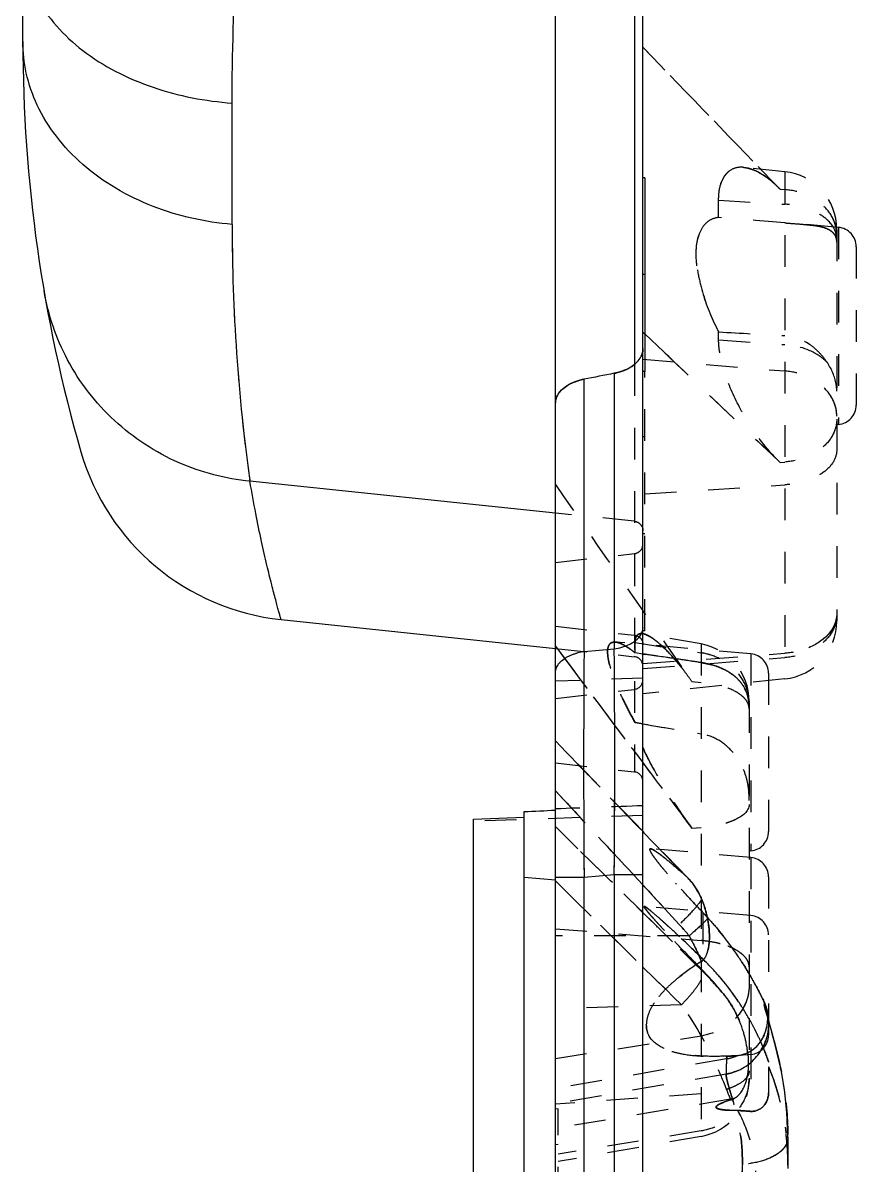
# Model space of a CAD drawing. Header units: millimetres. Extents: x -569 to 1807, y -7664 to 1724.
# Drawn here: x 596.1 to 639.1, y -2526.2 to -2467.3 of the extents above; entities that cross this region are included whole.
import ezdxf

# ---------------------------------------------------------------- set-up
doc = ezdxf.new("R2010")
doc.units = ezdxf.units.MM
doc.header["$LTSCALE"] = 16.335
doc.linetypes.add('HIDDEN', pattern=[0.2, 0.1, -0.1])
doc.layers.get('0').update_dxf_attribs({"linetype": 'CONTINUOUS'})
doc.layers.add('DEFAULT_2', color=8, linetype='HIDDEN')

msp = doc.modelspace()

# ---------------------------------------------------------------- linework, layer by layer
at = {"color": 7, "linetype": 'Continuous'}
for p, q in [((628.109, -2550.072), (628.109, -2239.753)), ((627.666, -2253.926), (627.666, -2484.895)), ((623.587, -2554.056), (623.587, -2254.395)), ((596.107, -2468.242), (596.107, -2291.584)), ((606.906, -2477.676), (606.906, -2471.42)), ((628.209, -2475.268), (628.109, -2475.268)), ((628.209, -2475.268), (628.209, -2485.268)), ((628.209, -2485.268), (628.109, -2485.268)), ((625.069, -2499.706), (625.069, -2485.664)), ((626.627, -2485.359), (626.627, -2499.574)), ((623.587, -2492.566), (607.828, -2490.929)), ((609.432, -2498.058), (623.587, -2499.546)), ((625.069, -2499.706), (626.627, -2499.574)), ((619.366, -2508.348), (621.979, -2508.251)), ((621.979, -2539.676), (621.979, -2507.968)), ((619.366, -2546.745), (619.366, -2508.348)), ((625.069, -2511.34), (626.627, -2511.209)), ((626.627, -2511.209), (626.627, -2553.548)), ((626.627, -2511.209), (628.109, -2511.209)), ((621.979, -2511.342), (623.586, -2511.484)), ((623.587, -2511.34), (625.069, -2511.34)), ((625.069, -2554.056), (625.069, -2511.34))]:
    msp.add_line(p, q, dxfattribs=at)
for centre, radius, start, end in [((672.307, -2468.242), 76.201, 180, 196.13279), ((701.928, -2477.728), 95.022, 179.96887, 187.98567), ((610.693, -2486.064), 12.06, 196.13338, 264), ((1380.721, -2505.523), 755.675, 179.558921, 180.44108), ((-57.615, -2505.391), 684.267, 359.51289, 0.48711)]:
    msp.add_arc(centre, radius, start, end, dxfattribs=at)
for points, knots in [([(606.906, -2471.42), (606.906, -2468.875), (607.093, -2463.502), (607.604, -2455.094), (608.158, -2446.027), (608.434, -2439.777), (608.532, -2436.574)], [0, 0, 0, 0, 0.218864, 0.462082, 0.724421, 1, 1, 1, 1]), ([(596.107, -2463.136), (596.107, -2463.616), (596.236, -2464.621), (596.82, -2466.1), (597.824, -2467.511), (599.203, -2468.787), (600.905, -2469.844), (603.447, -2470.922), (605.524, -2471.32), (606.906, -2471.42)], [0, 0, 0, 0, 0.09702, 0.202195, 0.317791, 0.443893, 0.579188, 0.720115, 1, 1, 1, 1]), ([(606.906, -2477.676), (605.517, -2477.562), (603.421, -2477.099), (600.888, -2475.872), (599.184, -2474.661), (597.808, -2473.204), (596.81, -2471.597), (596.234, -2469.921), (596.107, -2468.788), (596.107, -2468.242)], [0, 0, 0, 0, 0.266565, 0.403047, 0.536496, 0.663921, 0.783834, 0.895546, 1, 1, 1, 1]), ([(607.828, -2490.929), (606.572, -2490.804), (604.02, -2490.139), (600.688, -2487.962), (598.26, -2484.823), (597.412, -2482.343), (597.201, -2481.112)], [0, 0, 0, 0, 0.244598, 0.501726, 0.757842, 1, 1, 1, 1]), ([(627.699, -2484.874), (627.731, -2484.847), (627.849, -2484.737), (627.949, -2484.606), (628.003, -2484.501)], [0, 0, 0, 0, 0.264275, 1, 1, 1, 1]), ([(626.627, -2485.359), (626.731, -2485.338), (627.113, -2485.242), (627.481, -2485.063), (627.699, -2484.874)], [0, 0, 0, 0, 0.269187, 1, 1, 1, 1]), ([(623.587, -2486.889), (623.587, -2486.754), (623.675, -2486.459), (624.006, -2486.099), (624.486, -2485.818), (624.866, -2485.704), (625.069, -2485.664)], [0, 0, 0, 0, 0.197552, 0.427691, 0.697988, 1, 1, 1, 1]), ([(609.432, -2498.058), (609.43, -2498.058), (609.431, -2498.043), (609.421, -2498.027), (609.413, -2497.989), (609.398, -2497.941), (609.381, -2497.878), (609.349, -2497.766), (609.301, -2497.59), (609.232, -2497.338), (609.149, -2497.03), (609.053, -2496.666), (608.9, -2496.07), (608.683, -2495.188), (608.403, -2493.963), (608.107, -2492.521), (607.921, -2491.483), (607.828, -2490.929)], [0, 0, 0, 0, 0.001001, 0.004001, 0.008996, 0.015985, 0.024965, 0.035934, 0.063819, 0.09961, 0.143272, 0.194763, 0.254036, 0.395694, 0.567666, 0.769279, 1, 1, 1, 1]), ([(627.922, -2498.951), (627.945, -2498.922), (628.025, -2498.812), (628.08, -2498.682), (628.098, -2498.584)], [0, 0, 0, 0, 0.26615, 1, 1, 1, 1]), ([(626.627, -2499.574), (626.891, -2499.533), (627.365, -2499.403), (627.784, -2499.121), (627.922, -2498.951)], [0, 0, 0, 0, 0.549136, 1, 1, 1, 1]), ([(623.587, -2500.814), (623.587, -2500.686), (623.676, -2500.406), (624.01, -2500.076), (624.491, -2499.831), (624.867, -2499.737), (625.069, -2499.706)], [0, 0, 0, 0, 0.192965, 0.419728, 0.691693, 1, 1, 1, 1])]:
    msp.add_open_spline(points, degree=3, knots=knots, dxfattribs=at)
for points in [[(626.627, -2485.359), (626.108, -2485.461), (625.588, -2485.563), (625.069, -2485.664)], [(621.979, -2507.968), (622.515, -2507.941), (623.051, -2507.915), (623.587, -2507.889)]]:
    msp.add_open_spline(points, degree=3, dxfattribs=at)
at = {"layer": 'DEFAULT_2', "color": 8, "linetype": 'HIDDEN'}
for p, q in [((635.423, -2474.959), (633.317, -2474.738)), ((635.423, -2474.959), (635.423, -2501.121)), ((635.182, -2475.863), (635.423, -2475.883)), ((632.012, -2477.319), (632.012, -2476.42)), ((632.012, -2476.42), (635.423, -2476.636)), ((638.196, -2477.833), (636.444, -2477.679)), ((638.109, -2477.944), (638.109, -2498.129)), ((638.196, -2477.833), (638.196, -2487.992)), ((639.109, -2478.83), (639.109, -2486.995)), ((628.209, -2480.268), (628.109, -2480.268)), ((628.109, -2483.235), (628.209, -2483.33)), ((628.209, -2483.33), (628.533, -2483.638)), ((632.012, -2483.631), (632.012, -2483.223)), ((628.533, -2483.638), (629.177, -2484.25)), ((632.012, -2483.631), (635.423, -2483.879)), ((628.109, -2484.636), (635.423, -2485.237)), ((627.666, -2484.895), (627.666, -2505.919)), ((628.209, -2498.638), (628.209, -2485.268)), ((638.196, -2487.992), (638.109, -2488)), ((628.209, -2488.638), (628.109, -2488.638)), ((635.182, -2489.952), (635.423, -2489.933)), ((628.209, -2491.572), (635.423, -2491.112)), ((627.661, -2492.989), (623.587, -2492.566)), ((628.209, -2493.638), (628.109, -2493.638)), ((623.587, -2495.116), (627.666, -2494.656)), ((623.587, -2498.406), (627.666, -2498.865)), ((631.108, -2499.319), (628.106, -2498.79)), ((628.209, -2498.638), (628.109, -2498.638)), ((623.587, -2499.43), (624.25, -2500.317)), ((633.674, -2499.833), (626.686, -2499.221)), ((627.697, -2499.779), (627.697, -2499.249)), ((627.697, -2499.249), (631.108, -2499.776)), ((631.108, -2499.319), (631.108, -2524.717)), ((623.587, -2499.546), (627.661, -2499.974)), ((628.109, -2499.838), (627.697, -2499.779)), ((628.109, -2500.33), (635.423, -2499.801)), ((628.109, -2499.838), (628.216, -2499.854)), ((628.199, -2499.851), (628.109, -2499.838)), ((628.109, -2500.591), (635.423, -2500.022)), ((629.394, -2500.025), (628.828, -2499.942)), ((629.712, -2500.072), (629.394, -2500.025)), ((633.674, -2499.833), (633.674, -2509.992)), ((630.967, -2500.259), (631.108, -2500.28)), ((628.109, -2501.083), (623.587, -2501.239)), ((635.423, -2501.121), (628.109, -2501.89)), ((634.587, -2500.83), (634.587, -2508.995)), ((623.587, -2502.125), (627.666, -2501.66)), ((630.636, -2501.262), (631.108, -2501.3)), ((633.587, -2502.277), (633.587, -2521.763)), ((628.109, -2503.441), (627.697, -2503.37)), ((630.438, -2511.402), (623.587, -2504.309)), ((623.587, -2504.322), (624.152, -2504.908)), ((623.587, -2505.454), (627.666, -2505.919)), ((624.053, -2507.39), (623.587, -2506.888)), ((624.508, -2507.879), (624.053, -2507.39)), ((628.109, -2508.162), (619.366, -2508.468)), ((623.587, -2508.736), (624.889, -2510.016)), ((630.636, -2508.823), (631.108, -2508.79)), ((628.109, -2509.005), (629.21, -2510.145)), ((624.889, -2510.016), (627.124, -2512.212)), ((633.674, -2510.333), (628.496, -2509.88)), ((633.674, -2509.992), (633.587, -2510)), ((629.21, -2510.145), (630.266, -2511.238)), ((633.674, -2510.333), (633.674, -2523.428)), ((627.836, -2511.46), (627.354, -2510.939)), ((628.111, -2511.757), (627.836, -2511.46)), ((628.689, -2512.383), (628.111, -2511.757)), ((629.836, -2511.701), (629.791, -2511.65)), ((630.437, -2511.403), (630.266, -2511.238)), ((634.587, -2511.33), (634.587, -2522.47)), ((627.124, -2512.212), (627.982, -2513.055)), ((628.844, -2512.551), (628.689, -2512.383)), ((633.674, -2513.333), (628.179, -2512.852)), ((629.984, -2513.788), (628.844, -2512.551)), ((627.982, -2513.055), (628.109, -2513.18)), ((628.109, -2513.18), (628.473, -2513.538)), ((628.473, -2513.538), (630.872, -2515.893)), ((631.193, -2513.165), (631.193, -2515.566)), ((623.587, -2514.007), (631.108, -2514.618)), ((630.492, -2514.373), (623.587, -2514.373)), ((630.872, -2515.893), (631.193, -2516.209)), ((628.109, -2515.982), (630.094, -2517.931)), ((631.193, -2516.165), (631.193, -2516.209)), ((630.094, -2517.931), (623.587, -2518.131)), ((634.348, -2517.755), (634.365, -2517.912)), ((634.365, -2517.912), (634.601, -2518.771)), ((634.566, -2518.678), (634.539, -2518.41)), ((634.561, -2518.614), (634.552, -2518.576)), ((634.554, -2518.584), (634.566, -2518.676)), ((634.58, -2518.691), (634.555, -2518.59)), ((634.563, -2518.649), (634.566, -2518.679)), ((634.644, -2518.93), (634.572, -2518.659)), ((623.587, -2520.698), (631.108, -2519.534)), ((633.674, -2520.492), (632.894, -2520.561)), ((632.994, -2520.549), (632.895, -2520.561)), ((632.426, -2520.716), (623.587, -2522.251)), ((632.402, -2521.504), (623.587, -2523.035)), ((631.108, -2522.523), (623.587, -2523.057)), ((632.624, -2522.799), (623.587, -2524.306)), ((623.737, -2523.289), (623.587, -2523.319)), ((623.737, -2554.056), (623.737, -2523.289)), ((635.587, -2524.788), (635.532, -2523.43)), ((631.108, -2524.437), (623.737, -2525.638)), ((631.108, -2524.717), (623.737, -2526.017)), ((635.587, -2524.742), (635.587, -2549.109)), ((623.737, -2525.13), (623.587, -2525.162))]:
    msp.add_line(p, q, dxfattribs=at)
for points in [[(635.532, -2523.43), (635.404, -2522.292), (635.231, -2521.284), (635.041, -2520.419), (634.859, -2519.706), (634.601, -2518.771)], [(635.538, -2523.506), (635.425, -2522.436), (635.269, -2521.478), (635.093, -2520.64), (634.918, -2519.931), (634.764, -2519.359)]]:
    msp.add_lwpolyline(points, dxfattribs=at)
for centre, radius, start, end in [((632.744, -2477.471), 2.814, 61.48874, 65.73714), ((631.933, -2478.77), 4.348, 52.03638, 54.71273), ((635.109, -2477.943), 3, 0, 84), ((631.506, -2479.313), 5.038, 48.1892, 52.00769), ((524.966, -3798.796), 1325.806, 85.220969, 85.368862), ((701.957, -2477.726), 95.051, 179.97009, 187.98446), ((637.455, -2478.57), 0.652, 30.37614, 37.99525), ((638.109, -2478.829), 1, 0, 85), ((645.162, -2476.64), 14.706, 205.24757, 206.59422), ((712.322, -1072.674), 1412.834, 266.741367, 266.879898), ((626.308, -2483.138), 2.23, 294.126, 299.58006), ((625.408, -2487.96), 2.308, 113.80622, 118.49001), ((624.577, -2486.983), 1.008, 148.3005, 151.34684), ((636.019, -2487.658), 2.107, 26.1574, 32.21679), ((638.109, -2486.996), 1, 275, 0), ((5209.785, 681.336), 5576.517, 214.67295, 214.800057), ((5209.758, 681.317), 5576.484, 214.672947, 214.800054), ((635.109, -2498.138), 3, 276, 0), ((627.453, -2498.465), 0.657, 349.597, 359.93106), ((627.993, -2499.43), 0.65, 76.55921, 79.96993), ((4327.167, 272.591), 4626.079, 216.813778, 216.959232), ((626.409, -2500.596), 1.411, 65.86748, 68.97437), ((624.827, -2504.026), 6.277, 45.76651, 48.06915), ((630.587, -2502.274), 3, 0, 80), ((1309.857, -2505.523), 684.813, 179.513279, 180.486722), ((624.907, -2503.09), 4.328, 53.2522, 54.2408), ((624.368, -2503.803), 5.223, 50.39501, 53.19546), ((624.314, -2503.871), 5.309, 50.41311, 52.80749), ((627.609, -2500.471), 0.5, 0, 84), ((570.301, -2902.47), 406.761, 81.60136, 81.81443), ((622.406, -2506.406), 9.673, 41.61029, 43.16221), ((621.681, -2507.054), 10.645, 41.02438, 41.62605), ((630.598, -2503.073), 3.337, 78.58257, 81.21996), ((633.587, -2500.829), 1, 0, 85), ((620.79, -2507.824), 11.823, 39.12009, 41.00277), ((569.279, -2909.405), 413.77, 81.40621, 81.60154), ((569.32, -2909.124), 413.486, 81.42575, 81.60159), ((619.681, -2508.731), 13.256, 38.09361, 39.13739), ((618.725, -2509.478), 14.469, 36.64941, 38.09922), ((630.383, -2505.085), 4.859, 78.20033, 81.41922), ((630.807, -2503.694), 3.402, 64.56999, 69.15311), ((627.609, -2501.164), 0.5, 276.5, 0), ((617.569, -2510.337), 15.909, 34.78202, 36.64692), ((631.348, -2502.768), 2.326, 47.51991, 51.59813), ((631.418, -2502.691), 2.222, 44.74262, 47.50658), ((631.636, -2502.514), 1.941, 23.24289, 28.52043), ((631.327, -2502.588), 2.26, 359.96688, 8.04934), ((631.319, -2502.363), 2.268, 0.00194, 2.18532), ((716.248, -1994.582), 516.436, 260.12704, 260.51085), ((715.661, -1998.044), 512.924, 260.17193, 260.51169), ((627.609, -2506.416), 0.5, 0, 83.5), ((-597.86, -3647.773), 1671.389, 42.857193, 43.000435), ((633.587, -2508.996), 1, 275, 0), ((627.843, -2511.362), 1.632, 58.5301, 60.21138), ((633.587, -2511.329), 1, 0, 85), ((623.92, -2518.651), 7.215, 50.49668, 50.90906), ((604.516, -2540.912), 36.748, 47.82043, 48.16637), ((618.543, -2525.222), 17.475, 34.1754, 43.62314), ((633.587, -2514.329), 1, 0, 85), ((620.58, -2522.472), 12.8, 39.25233, 42.7197), ((620.642, -2522.418), 12.718, 39.24118, 42.73086), ((543.709, -2606.124), 125.913, 45.989, 46.68523), ((617.589, -2521.388), 14.687, 26.56841, 28.53165), ((630.614, -2520.701), 6.104, 83.03401, 85.3604), ((616.954, -2521.705), 15.396, 24.74995, 26.56864), ((616.535, -2521.901), 15.859, 24.34248, 24.7568), ((765.778, -2384.666), 188.162, 224.20343, 224.33565), ((616.196, -2522.053), 16.23, 23.07143, 24.3394), ((621.704, -2525.388), 13.657, 34.16006, 45.98571), ((621.726, -2525.366), 13.626, 39.91175, 45.98771), ((618.991, -2524.909), 16.929, 30.39773, 34.15036), ((619.546, -2527.545), 16.284, 41.46569, 44.3363), ((619.574, -2527.518), 16.245, 38.65566, 44.33774), ((620.23, -2527.348), 15.629, 39.67035, 45.45581), ((620.282, -2527.298), 15.557, 42.40662, 45.46252), ((619.389, -2524.673), 16.467, 29.82888, 30.39172), ((615.152, -2527.103), 21.351, 28.86967, 29.83012), ((619.635, -2527.467), 16.166, 38.64679, 41.46505), ((620.211, -2527.364), 15.654, 39.67046, 42.4098), ((621.653, -2525.425), 13.72, 37.31779, 39.90866), ((621.593, -2525.472), 13.797, 34.19262, 37.32116), ((615.105, -2527.123), 21.401, 27.15564, 28.85628), ((627.687, -2521.023), 5.853, 27.07288, 38.61294), ((609.923, -2529.758), 27.215, 26.17076, 27.11119), ((621.405, -2525.598), 14.022, 29.63475, 34.18339), ((631.023, -2516.836), 2.588, 322.47618, 330.41477), ((631.131, -2516.898), 2.462, 330.42714, 337.46495), ((631.996, -2518.944), 2.584, 5.96006, 23.46028), ((630.939, -2516.772), 2.693, 316.2683, 322.48557), ((627.556, -2521.084), 5.997, 17.08728, 27.0215), ((621.465, -2525.565), 13.954, 28.96281, 29.64142), ((622.467, -2525.009), 12.808, 26.83463, 28.95746), ((632.353, -2518.6), 2.194, 350.80708, 1.67553), ((632.589, -2518.59), 1.959, 1.61397, 5.32781), ((702.514, -2498.853), 70.788, 196.22405, 196.33907), ((632.019, -2518.942), 2.56, 2.6768, 5.88399), ((627.702, -2521.046), 5.846, 8.38423, 17.15088), ((622.279, -2525.106), 13.019, 25.3507, 27.02336), ((622.25, -2525.12), 13.052, 23.91833, 26.8374), ((632.419, -2518.652), 2.117, 336.76004, 339.59835), ((632.232, -2518.577), 2.318, 339.61399, 350.73387), ((601.31, -2528.892), 34.779, 15.17519, 16.00674), ((633.587, -2519.496), 1, 275, 0), ((632.665, -2518.794), 1.831, 319.90131, 324.36532), ((622.314, -2525.092), 12.982, 23.50304, 24.03589), ((622.675, -2524.937), 12.589, 21.57459, 23.9377), ((622.498, -2525.012), 12.781, 22.19589, 23.50399), ((631.993, -2518.936), 2.588, 333.84205, 341.71449), ((631.998, -2518.211), 2.542, 279.69098, 293.06023), ((632.733, -2518.716), 1.852, 278.10412, 297.378), ((631.97, -2518.924), 2.613, 296.89676, 333.841), ((628.061, -2520.991), 5.483, 6.16742, 8.35591), ((632.747, -2518.735), 1.829, 297.38092, 300.44976), ((623.88, -2524.461), 11.293, 20.56874, 21.57795), ((630.587, -2521.763), 3, 280, 0), ((631.942, -2518.867), 2.677, 279.89699, 296.87376), ((632.163, -2520.748), 2.103, 282.66229, 289.74293), ((628.396, -2525.82), 5.196, 35.07594, 35.53603), ((621.757, -2526.197), 13.829, 359.97662, 6.88771)]:
    msp.add_arc(centre, radius, start, end, dxfattribs=at)
for points in [[(635.182, -2475.863), (632.822, -2473.424), (630.465, -2470.984), (628.109, -2468.542)], [(628.109, -2468.542), (630.465, -2470.984), (632.822, -2473.424), (635.182, -2475.863)], [(637.966, -2478.165), (637.922, -2478.109), (637.869, -2478.06), (637.811, -2478.019)], [(635.182, -2489.952), (632.822, -2487.715), (630.465, -2485.476), (628.109, -2483.235)], [(629.177, -2484.25), (631.177, -2486.152), (633.179, -2488.053), (635.182, -2489.952)], [(628.151, -2498.799), (628.195, -2498.81), (628.238, -2498.825), (628.28, -2498.843)], [(628.051, -2499.126), (628.089, -2499.196), (628.109, -2499.277), (628.109, -2499.356)], [(628.828, -2499.942), (628.618, -2499.912), (628.408, -2499.881), (628.199, -2499.851)], [(632.087, -2500.088), (631.826, -2499.956), (631.545, -2499.86), (631.259, -2499.802)], [(624.25, -2500.317), (625.535, -2502.033), (626.822, -2503.748), (628.109, -2505.462)], [(633.341, -2501.587), (633.249, -2501.419), (633.131, -2501.263), (632.996, -2501.127)], [(630.266, -2511.238), (628.039, -2508.933), (625.812, -2506.628), (623.587, -2504.322)], [(624.152, -2504.908), (625.471, -2506.274), (626.79, -2507.639), (628.109, -2509.005)], [(628.109, -2505.462), (628.951, -2506.583), (629.793, -2507.703), (630.636, -2508.823)], [(628.109, -2507.666), (626.602, -2507.719), (625.094, -2507.772), (623.587, -2507.824)], [(628.109, -2507.666), (626.602, -2507.719), (625.094, -2507.772), (623.587, -2507.824)], [(631.193, -2516.209), (628.657, -2513.719), (626.121, -2511.228), (623.587, -2508.736)], [(628.463, -2509.886), (628.472, -2509.88), (628.485, -2509.879), (628.496, -2509.88)], [(630.094, -2517.931), (627.924, -2515.801), (625.755, -2513.67), (623.587, -2511.539)], [(623.587, -2511.539), (625.094, -2513.02), (626.601, -2514.501), (628.109, -2515.982)], [(631.451, -2515.159), (631.516, -2514.911), (631.537, -2514.65), (631.536, -2514.393)], [(631.128, -2515.693), (631.167, -2515.669), (631.201, -2515.639), (631.232, -2515.606)], [(634.541, -2518.407), (634.533, -2518.332), (634.519, -2518.257), (634.502, -2518.183)], [(634.577, -2518.822), (634.591, -2519.133), (634.548, -2519.452), (634.45, -2519.748)], [(632.426, -2520.716), (632.402, -2520.978), (632.405, -2521.241), (632.402, -2521.504)]]:
    msp.add_open_spline(points, degree=3, dxfattribs=at)
for points, knots in [([(632.012, -2476.42), (632.012, -2476.156), (632.057, -2475.684), (632.327, -2475.084), (632.791, -2474.746), (633.147, -2474.72), (633.317, -2474.738)], [0, 0, 0, 0, 0.325748, 0.578771, 0.788618, 1, 1, 1, 1]), ([(633.317, -2474.738), (633.147, -2474.72), (632.791, -2474.746), (632.327, -2475.084), (632.057, -2475.684), (632.012, -2476.156), (632.012, -2476.42)], [0, 0, 0, 0, 0.211387, 0.421234, 0.674254, 1, 1, 1, 1]), ([(633.317, -2474.738), (633.342, -2474.741), (633.443, -2474.754), (633.542, -2474.777), (633.617, -2474.799)], [0, 0, 0, 0, 0.242279, 1, 1, 1, 1]), ([(634.865, -2475.558), (634.622, -2475.341), (634.148, -2474.983), (633.58, -2474.766), (633.317, -2474.738)], [0, 0, 0, 0, 0.552123, 1, 1, 1, 1]), ([(633.617, -2474.799), (633.64, -2474.806), (633.736, -2474.837), (633.831, -2474.874), (633.901, -2474.905)], [0, 0, 0, 0, 0.242524, 1, 1, 1, 1]), ([(634.087, -2474.998), (634.117, -2475.014), (634.24, -2475.083), (634.357, -2475.16), (634.444, -2475.221)], [0, 0, 0, 0, 0.241543, 1, 1, 1, 1]), ([(634.865, -2475.558), (634.892, -2475.582), (635, -2475.68), (635.105, -2475.783), (635.182, -2475.863)], [0, 0, 0, 0, 0.244164, 1, 1, 1, 1]), ([(638.109, -2478.215), (638.109, -2477.927), (637.96, -2477.323), (637.354, -2476.581), (636.471, -2476.067), (635.78, -2475.912), (635.423, -2475.883)], [0, 0, 0, 0, 0.222777, 0.461609, 0.722483, 1, 1, 1, 1]), ([(638.109, -2478.438), (638.109, -2478.211), (637.939, -2477.714), (637.319, -2477.156), (636.448, -2476.773), (635.777, -2476.659), (635.423, -2476.636)], [0, 0, 0, 0, 0.193875, 0.422883, 0.695879, 1, 1, 1, 1]), ([(632.012, -2477.319), (631.855, -2477.336), (631.535, -2477.434), (631.15, -2477.807), (630.914, -2478.376), (630.828, -2479.108), (630.892, -2479.974), (631.174, -2481.284), (631.556, -2482.265), (631.861, -2482.913)], [0, 0, 0, 0, 0.075211, 0.153737, 0.247228, 0.363079, 0.501965, 0.659151, 1, 1, 1, 1]), ([(631.861, -2482.913), (631.556, -2482.266), (631.175, -2481.284), (630.892, -2479.975), (630.828, -2479.109), (630.914, -2478.377), (631.15, -2477.807), (631.535, -2477.434), (631.855, -2477.336), (632.012, -2477.319)], [0, 0, 0, 0, 0.340757, 0.497932, 0.63683, 0.752707, 0.84622, 0.924788, 1, 1, 1, 1]), ([(635.423, -2477.599), (635.511, -2477.607), (635.852, -2477.634), (636.193, -2477.657), (636.445, -2477.68)], [0, 0, 0, 0, 0.260476, 1, 1, 1, 1]), ([(637.91, -2477.788), (637.876, -2477.736), (637.718, -2477.518), (637.51, -2477.34), (637.339, -2477.226)], [0, 0, 0, 0, 0.233256, 1, 1, 1, 1]), ([(638.109, -2478.215), (638.109, -2478.144), (638.092, -2477.855), (638.006, -2477.57), (637.91, -2477.375)], [0, 0, 0, 0, 0.246799, 1, 1, 1, 1]), ([(636.445, -2477.68), (636.492, -2477.684), (636.672, -2477.7), (636.851, -2477.721), (636.983, -2477.741)], [0, 0, 0, 0, 0.264222, 1, 1, 1, 1]), ([(637.231, -2477.787), (637.21, -2477.783), (637.125, -2477.765), (637.04, -2477.75), (636.975, -2477.74)], [0, 0, 0, 0, 0.241157, 1, 1, 1, 1]), ([(636.983, -2477.741), (637.185, -2477.772), (637.543, -2477.844), (637.871, -2478.043), (637.969, -2478.168)], [0, 0, 0, 0, 0.563149, 1, 1, 1, 1]), ([(637.568, -2477.889), (637.542, -2477.878), (637.432, -2477.837), (637.318, -2477.807), (637.231, -2477.787)], [0, 0, 0, 0, 0.235646, 1, 1, 1, 1]), ([(637.811, -2478.019), (637.793, -2478.006), (637.716, -2477.955), (637.633, -2477.915), (637.568, -2477.889)], [0, 0, 0, 0, 0.237905, 1, 1, 1, 1]), ([(638.109, -2478.438), (638.109, -2478.382), (638.092, -2478.154), (638.003, -2477.934), (637.91, -2477.788)], [0, 0, 0, 0, 0.242059, 1, 1, 1, 1]), ([(638.109, -2478.593), (638.109, -2478.552), (638.099, -2478.401), (638.036, -2478.253), (637.966, -2478.165)], [0, 0, 0, 0, 0.264202, 1, 1, 1, 1]), ([(637.622, -2484.808), (637.501, -2484.627), (637.22, -2484.281), (636.543, -2483.697), (635.873, -2483.438), (635.423, -2483.414)], [0, 0, 0, 0, 0.244318, 0.495257, 1, 1, 1, 1]), ([(628.003, -2484.501), (628.021, -2484.468), (628.08, -2484.336), (628.109, -2484.191), (628.109, -2484.084)], [0, 0, 0, 0, 0.258981, 1, 1, 1, 1]), ([(628.109, -2484.084), (628.109, -2484.119), (628.1, -2484.263), (628.054, -2484.404), (628.003, -2484.501)], [0, 0, 0, 0, 0.244515, 1, 1, 1, 1]), ([(635.182, -2489.952), (634.781, -2489.573), (634.013, -2488.663), (633.038, -2487.102), (632.392, -2485.641), (632.079, -2484.461), (632.012, -2483.895), (632.012, -2483.631)], [0, 0, 0, 0, 0.229526, 0.492681, 0.764396, 0.890366, 1, 1, 1, 1]), ([(637.622, -2484.808), (637.496, -2484.675), (636.869, -2484.158), (636.044, -2483.924), (635.423, -2483.879)], [0, 0, 0, 0, 0.227952, 1, 1, 1, 1]), ([(627.219, -2485.173), (627.173, -2485.194), (626.982, -2485.273), (626.781, -2485.329), (626.627, -2485.359)], [0, 0, 0, 0, 0.242879, 1, 1, 1, 1]), ([(627.695, -2484.878), (627.673, -2484.897), (627.583, -2484.97), (627.485, -2485.034), (627.409, -2485.077)], [0, 0, 0, 0, 0.241833, 1, 1, 1, 1]), ([(638.109, -2487.57), (638.109, -2487.282), (637.96, -2486.678), (637.354, -2485.936), (636.471, -2485.422), (635.78, -2485.266), (635.423, -2485.237)], [0, 0, 0, 0, 0.222777, 0.461609, 0.722483, 1, 1, 1, 1]), ([(638.109, -2486.28), (638.109, -2486.16), (638.062, -2485.64), (637.845, -2485.142), (637.622, -2484.808)], [0, 0, 0, 0, 0.229293, 1, 1, 1, 1]), ([(625.069, -2485.664), (625.017, -2485.675), (624.815, -2485.72), (624.617, -2485.786), (624.476, -2485.848)], [0, 0, 0, 0, 0.256487, 1, 1, 1, 1]), ([(623.998, -2486.139), (623.969, -2486.162), (623.865, -2486.256), (623.773, -2486.365), (623.719, -2486.453)], [0, 0, 0, 0, 0.264549, 1, 1, 1, 1]), ([(624.307, -2485.931), (624.279, -2485.947), (624.171, -2486.008), (624.069, -2486.08), (623.998, -2486.139)], [0, 0, 0, 0, 0.259625, 1, 1, 1, 1]), ([(623.692, -2486.499), (623.675, -2486.53), (623.616, -2486.653), (623.587, -2486.789), (623.587, -2486.889)], [0, 0, 0, 0, 0.262441, 1, 1, 1, 1]), ([(638.109, -2487.57), (638.109, -2487.498), (638.092, -2487.209), (638.006, -2486.925), (637.91, -2486.729)], [0, 0, 0, 0, 0.246799, 1, 1, 1, 1]), ([(638.109, -2487.725), (638.109, -2487.998), (637.956, -2488.577), (637.346, -2489.277), (636.465, -2489.76), (635.779, -2489.906), (635.423, -2489.933)], [0, 0, 0, 0, 0.216618, 0.453176, 0.716598, 1, 1, 1, 1]), ([(638.109, -2487.725), (638.109, -2487.793), (638.092, -2488.067), (638.005, -2488.337), (637.91, -2488.521)], [0, 0, 0, 0, 0.245966, 1, 1, 1, 1]), ([(637.91, -2488.521), (637.892, -2488.555), (637.817, -2488.69), (637.725, -2488.817), (637.649, -2488.906)], [0, 0, 0, 0, 0.245284, 1, 1, 1, 1]), ([(638.109, -2489.302), (638.109, -2489.529), (637.94, -2490.029), (637.32, -2490.589), (636.448, -2490.974), (635.777, -2491.089), (635.423, -2491.112)], [0, 0, 0, 0, 0.194404, 0.423573, 0.696343, 1, 1, 1, 1]), ([(627.661, -2492.989), (627.78, -2493.002), (628.016, -2493.117), (628.109, -2493.363), (628.109, -2493.481)], [0, 0, 0, 0, 0.501949, 1, 1, 1, 1]), ([(627.661, -2492.989), (627.78, -2493.002), (628.016, -2493.117), (628.109, -2493.363), (628.109, -2493.481)], [0, 0, 0, 0, 0.501949, 1, 1, 1, 1]), ([(627.666, -2494.656), (627.783, -2494.643), (628.017, -2494.527), (628.109, -2494.283), (628.109, -2494.165)], [0, 0, 0, 0, 0.501938, 1, 1, 1, 1]), ([(627.666, -2494.656), (627.783, -2494.643), (628.017, -2494.527), (628.109, -2494.283), (628.109, -2494.165)], [0, 0, 0, 0, 0.501938, 1, 1, 1, 1]), ([(638.109, -2497.748), (638.109, -2498.004), (637.951, -2498.552), (637.336, -2499.198), (636.458, -2499.642), (635.778, -2499.775), (635.423, -2499.801)], [0, 0, 0, 0, 0.208404, 0.442081, 0.708935, 1, 1, 1, 1]), ([(638.109, -2497.813), (638.109, -2498.087), (637.956, -2498.666), (637.346, -2499.366), (636.465, -2499.849), (635.779, -2499.994), (635.423, -2500.022)], [0, 0, 0, 0, 0.216618, 0.453176, 0.716598, 1, 1, 1, 1]), ([(638.109, -2497.748), (638.109, -2497.811), (638.092, -2498.068), (638.004, -2498.319), (637.91, -2498.488)], [0, 0, 0, 0, 0.24472, 1, 1, 1, 1]), ([(638.109, -2497.813), (638.109, -2497.881), (638.092, -2498.156), (638.005, -2498.425), (637.91, -2498.609)], [0, 0, 0, 0, 0.245966, 1, 1, 1, 1]), ([(627.697, -2499.249), (627.697, -2499.172), (627.708, -2499.037), (627.787, -2498.862), (627.939, -2498.774), (628.05, -2498.78), (628.106, -2498.79)], [0, 0, 0, 0, 0.317725, 0.556558, 0.76355, 1, 1, 1, 1]), ([(628.106, -2498.79), (628.035, -2498.777), (627.884, -2498.776), (627.779, -2498.89), (627.751, -2498.95)], [0, 0, 0, 0, 0.51745, 1, 1, 1, 1]), ([(627.922, -2498.951), (627.952, -2498.914), (628.053, -2498.77), (628.109, -2498.594), (628.109, -2498.466)], [0, 0, 0, 0, 0.268767, 1, 1, 1, 1]), ([(628.8, -2499.169), (628.688, -2499.08), (628.483, -2498.933), (628.251, -2498.823), (628.144, -2498.798)], [0, 0, 0, 0, 0.564205, 1, 1, 1, 1]), ([(628.28, -2498.843), (628.294, -2498.849), (628.356, -2498.876), (628.415, -2498.907), (628.459, -2498.932)], [0, 0, 0, 0, 0.235352, 1, 1, 1, 1]), ([(637.91, -2498.488), (637.695, -2498.874), (636.905, -2499.529), (635.944, -2499.763), (635.423, -2499.801)], [0, 0, 0, 0, 0.457833, 1, 1, 1, 1]), ([(626.686, -2499.221), (626.604, -2499.214), (626.416, -2499.243), (626.303, -2499.466), (626.277, -2499.676), (626.288, -2499.984), (626.388, -2500.449), (626.598, -2501.083), (626.898, -2501.801), (627.27, -2502.575), (627.55, -2503.102), (627.697, -2503.37)], [0, 0, 0, 0, 0.052822, 0.107911, 0.144739, 0.189644, 0.30427, 0.448966, 0.617726, 0.80358, 1, 1, 1, 1]), ([(627.697, -2503.37), (627.55, -2503.102), (627.27, -2502.575), (626.898, -2501.801), (626.598, -2501.083), (626.388, -2500.449), (626.288, -2499.984), (626.278, -2499.676), (626.302, -2499.465), (626.416, -2499.243), (626.604, -2499.214), (626.686, -2499.221)], [0, 0, 0, 0, 0.196485, 0.382315, 0.551005, 0.695751, 0.810383, 0.855248, 0.892159, 0.947191, 1, 1, 1, 1]), ([(626.686, -2499.221), (626.773, -2499.229), (626.967, -2499.289), (627.142, -2499.385), (627.238, -2499.444)], [0, 0, 0, 0, 0.437956, 1, 1, 1, 1]), ([(626.915, -2499.279), (626.895, -2499.271), (626.82, -2499.245), (626.743, -2499.226), (626.686, -2499.221)], [0, 0, 0, 0, 0.273932, 1, 1, 1, 1]), ([(627.523, -2499.642), (627.476, -2499.606), (627.306, -2499.482), (627.124, -2499.37), (626.986, -2499.308)], [0, 0, 0, 0, 0.280243, 1, 1, 1, 1]), ([(627.666, -2498.865), (627.783, -2498.879), (628.017, -2498.994), (628.109, -2499.239), (628.109, -2499.356)], [0, 0, 0, 0, 0.501938, 1, 1, 1, 1]), ([(627.666, -2498.865), (627.745, -2498.874), (627.902, -2498.931), (628.014, -2499.055), (628.051, -2499.126)], [0, 0, 0, 0, 0.501268, 1, 1, 1, 1]), ([(627.751, -2498.95), (627.742, -2498.97), (627.706, -2499.066), (627.697, -2499.169), (627.697, -2499.249)], [0, 0, 0, 0, 0.214082, 1, 1, 1, 1]), ([(628.459, -2498.932), (628.473, -2498.94), (628.53, -2498.975), (628.586, -2499.011), (628.628, -2499.04)], [0, 0, 0, 0, 0.239205, 1, 1, 1, 1]), ([(628.628, -2499.04), (628.643, -2499.051), (628.705, -2499.095), (628.766, -2499.142), (628.812, -2499.178)], [0, 0, 0, 0, 0.240634, 1, 1, 1, 1]), ([(630.111, -2500.551), (629.897, -2500.278), (629.486, -2499.792), (629.027, -2499.348), (628.8, -2499.169)], [0, 0, 0, 0, 0.544568, 1, 1, 1, 1]), ([(628.812, -2499.178), (628.829, -2499.192), (628.9, -2499.25), (628.97, -2499.31), (629.022, -2499.356)], [0, 0, 0, 0, 0.241436, 1, 1, 1, 1]), ([(623.587, -2500.814), (623.587, -2500.686), (623.676, -2500.406), (624.01, -2500.076), (624.491, -2499.831), (624.867, -2499.737), (625.069, -2499.706)], [0, 0, 0, 0, 0.192965, 0.419727, 0.691692, 1, 1, 1, 1]), ([(626.627, -2511.209), (626.634, -2510.18), (626.656, -2506.302), (626.653, -2502.423), (626.627, -2499.574)], [0, 0, 0, 0, 0.265315, 1, 1, 1, 1]), ([(627.238, -2499.444), (627.254, -2499.454), (627.321, -2499.497), (627.387, -2499.542), (627.437, -2499.577)], [0, 0, 0, 0, 0.239875, 1, 1, 1, 1]), ([(629.206, -2499.529), (629.227, -2499.549), (629.314, -2499.635), (629.399, -2499.722), (629.462, -2499.789)], [0, 0, 0, 0, 0.243004, 1, 1, 1, 1]), ([(633.587, -2502.363), (633.587, -2502.057), (633.458, -2501.43), (632.916, -2500.623), (632.1, -2500.033), (631.446, -2499.828), (631.108, -2499.776)], [0, 0, 0, 0, 0.236173, 0.480037, 0.735235, 1, 1, 1, 1]), ([(631.108, -2500.28), (631.242, -2500.301), (631.747, -2500.398), (632.241, -2500.581), (632.562, -2500.783)], [0, 0, 0, 0, 0.263696, 1, 1, 1, 1]), ([(632.018, -2500.515), (631.967, -2500.495), (631.757, -2500.42), (631.541, -2500.363), (631.376, -2500.329)], [0, 0, 0, 0, 0.244746, 1, 1, 1, 1]), ([(632.793, -2500.945), (632.754, -2500.914), (632.588, -2500.791), (632.409, -2500.688), (632.268, -2500.621)], [0, 0, 0, 0, 0.244053, 1, 1, 1, 1]), ([(632.562, -2500.783), (632.614, -2500.815), (632.811, -2500.947), (632.989, -2501.109), (633.104, -2501.243)], [0, 0, 0, 0, 0.255965, 1, 1, 1, 1]), ([(633.587, -2502.662), (633.587, -2502.58), (633.552, -2502.408), (633.407, -2502.17), (633.178, -2501.952), (632.748, -2501.676), (632.049, -2501.425), (631.437, -2501.327), (631.108, -2501.3)], [0, 0, 0, 0, 0.080459, 0.169352, 0.271886, 0.390263, 0.67253, 1, 1, 1, 1]), ([(633.104, -2501.243), (633.225, -2501.385), (633.433, -2501.71), (633.537, -2502.081), (633.564, -2502.272)], [0, 0, 0, 0, 0.492835, 1, 1, 1, 1]), ([(633.585, -2502.276), (633.577, -2502.069), (633.528, -2501.791), (633.433, -2501.529), (633.406, -2501.464)], [0, 0, 0, 0, 0.747368, 1, 1, 1, 1]), ([(633.587, -2502.589), (633.587, -2502.516), (633.573, -2502.229), (633.503, -2501.944), (633.419, -2501.748)], [0, 0, 0, 0, 0.257164, 1, 1, 1, 1]), ([(630.636, -2508.823), (630.289, -2508.362), (629.618, -2507.397), (628.857, -2506.15), (628.322, -2505.144), (628.002, -2504.46), (627.785, -2503.879), (627.7, -2503.521), (627.697, -2503.37)], [0, 0, 0, 0, 0.27728, 0.564871, 0.701586, 0.825225, 0.927431, 1, 1, 1, 1]), ([(632.755, -2504.913), (632.545, -2504.668), (632.046, -2504.238), (631.426, -2504.005), (631.108, -2503.951)], [0, 0, 0, 0, 0.500182, 1, 1, 1, 1]), ([(628.103, -2504.67), (628.262, -2505.021), (628.628, -2505.737), (629.448, -2507.139), (630.142, -2508.167), (630.636, -2508.823)], [0, 0, 0, 0, 0.237376, 0.494677, 1, 1, 1, 1]), ([(633.587, -2507.392), (633.587, -2507.182), (633.573, -2506.749), (633.387, -2505.877), (633.052, -2505.26), (632.755, -2504.913)], [0, 0, 0, 0, 0.236456, 0.485265, 1, 1, 1, 1]), ([(623.587, -2506.888), (624.654, -2508.037), (626.793, -2510.331), (628.921, -2512.635), (629.984, -2513.788)], [0, 0, 0, 0, 0.499989, 1, 1, 1, 1]), ([(633.587, -2507.6), (633.587, -2507.949), (633.074, -2508.317), (632.506, -2508.535), (631.911, -2508.702), (631.437, -2508.766), (631.108, -2508.79)], [0, 0, 0, 0, 0.363465, 0.501824, 0.656416, 1, 1, 1, 1]), ([(628.496, -2509.88), (628.482, -2509.879), (628.443, -2509.889), (628.458, -2509.965), (628.497, -2510.046), (628.571, -2510.171), (628.678, -2510.322), (628.815, -2510.504), (628.979, -2510.709), (629.24, -2511.024), (629.611, -2511.452), (630.101, -2511.996), (630.634, -2512.573), (631.003, -2512.966), (631.193, -2513.165)], [0, 0, 0, 0, 0.009666, 0.021569, 0.043669, 0.07663, 0.120031, 0.172891, 0.234007, 0.30218, 0.455745, 0.626457, 0.809201, 1, 1, 1, 1]), ([(628.496, -2509.88), (628.517, -2509.882), (628.569, -2509.9), (628.7, -2509.968), (628.804, -2510.04), (628.881, -2510.094)], [0, 0, 0, 0, 0.144949, 0.361405, 1, 1, 1, 1]), ([(628.654, -2509.946), (628.638, -2509.937), (628.588, -2509.91), (628.535, -2509.884), (628.496, -2509.88)], [0, 0, 0, 0, 0.327223, 1, 1, 1, 1]), ([(629.063, -2510.229), (629.028, -2510.202), (628.908, -2510.112), (628.786, -2510.026), (628.695, -2509.97)], [0, 0, 0, 0, 0.29068, 1, 1, 1, 1]), ([(628.881, -2510.094), (629.093, -2510.245), (629.56, -2510.622), (630.013, -2511.014), (630.266, -2511.238)], [0, 0, 0, 0, 0.434831, 1, 1, 1, 1]), ([(629.318, -2510.43), (629.296, -2510.412), (629.211, -2510.344), (629.126, -2510.277), (629.063, -2510.229)], [0, 0, 0, 0, 0.26347, 1, 1, 1, 1]), ([(631.193, -2513.165), (631.074, -2513.04), (630.617, -2512.556), (630.165, -2512.067), (629.836, -2511.701)], [0, 0, 0, 0, 0.260593, 1, 1, 1, 1]), ([(630.437, -2511.402), (630.511, -2511.479), (630.796, -2511.806), (631.011, -2512.191), (631.14, -2512.491)], [0, 0, 0, 0, 0.244627, 1, 1, 1, 1]), ([(631.14, -2512.491), (631.096, -2512.388), (630.912, -2511.997), (630.661, -2511.634), (630.438, -2511.403)], [0, 0, 0, 0, 0.258067, 1, 1, 1, 1]), ([(628.18, -2512.852), (628.155, -2512.85), (628.21, -2512.959), (628.264, -2513.02), (628.371, -2513.16), (628.501, -2513.311), (628.664, -2513.496), (628.85, -2513.703), (629.137, -2514.017), (629.537, -2514.445), (630.249, -2515.194), (630.809, -2515.771), (631.193, -2516.165)], [0, 0, 0, 0, 0.016415, 0.041577, 0.07773, 0.123773, 0.178556, 0.24095, 0.309838, 0.463209, 0.632265, 1, 1, 1, 1]), ([(630.89, -2515.854), (630.538, -2515.492), (630.027, -2514.963), (629.38, -2514.278), (629.02, -2513.89), (628.762, -2513.606), (628.597, -2513.421), (628.455, -2513.257), (628.339, -2513.119), (628.261, -2513.02), (628.214, -2512.955), (628.19, -2512.919), (628.175, -2512.89), (628.167, -2512.871), (628.167, -2512.854), (628.176, -2512.852), (628.18, -2512.852)], [0, 0, 0, 0, 0.372382, 0.542013, 0.694706, 0.76277, 0.824121, 0.877697, 0.922398, 0.957238, 0.970707, 0.981423, 0.989322, 0.994466, 0.997317, 1, 1, 1, 1]), ([(628.18, -2512.852), (628.195, -2512.853), (628.236, -2512.877), (628.308, -2512.924), (628.409, -2513.002), (628.593, -2513.151), (628.871, -2513.393), (629.254, -2513.736), (629.69, -2514.138), (630.345, -2514.751), (630.849, -2515.234), (631.193, -2515.566)], [0, 0, 0, 0, 0.011638, 0.033367, 0.06472, 0.104937, 0.208506, 0.337052, 0.484619, 0.64652, 1, 1, 1, 1]), ([(628.47, -2513.051), (628.413, -2513.005), (628.323, -2512.937), (628.23, -2512.869), (628.192, -2512.855)], [0, 0, 0, 0, 0.646472, 1, 1, 1, 1]), ([(631.14, -2512.491), (631.085, -2512.58), (630.941, -2512.775), (630.565, -2513.217), (630.23, -2513.555), (629.984, -2513.788)], [0, 0, 0, 0, 0.180149, 0.415953, 1, 1, 1, 1]), ([(631.14, -2512.491), (631.085, -2512.58), (630.941, -2512.775), (630.565, -2513.217), (630.23, -2513.555), (629.984, -2513.788)], [0, 0, 0, 0, 0.18013, 0.415931, 1, 1, 1, 1]), ([(631.14, -2512.491), (631.173, -2512.569), (631.3, -2512.894), (631.388, -2513.234), (631.441, -2513.492)], [0, 0, 0, 0, 0.24283, 1, 1, 1, 1]), ([(631.441, -2513.493), (631.423, -2513.405), (631.347, -2513.064), (631.242, -2512.729), (631.14, -2512.491)], [0, 0, 0, 0, 0.257403, 1, 1, 1, 1]), ([(631.441, -2513.492), (631.376, -2513.561), (631.073, -2513.868), (630.75, -2514.156), (630.492, -2514.373)], [0, 0, 0, 0, 0.217809, 1, 1, 1, 1]), ([(631.441, -2513.493), (631.376, -2513.561), (631.073, -2513.869), (630.75, -2514.156), (630.492, -2514.373)], [0, 0, 0, 0, 0.217819, 1, 1, 1, 1]), ([(631.441, -2513.492), (631.517, -2513.863), (631.567, -2514.448), (631.472, -2515.197), (631.293, -2515.591), (631.129, -2515.692)], [0, 0, 0, 0, 0.493821, 0.747967, 1, 1, 1, 1]), ([(631.193, -2513.165), (631.428, -2513.413), (632.353, -2514.441), (633.156, -2515.579), (633.674, -2516.483)], [0, 0, 0, 0, 0.246884, 1, 1, 1, 1]), ([(631.536, -2514.393), (631.535, -2514.316), (631.526, -2514.014), (631.486, -2513.713), (631.441, -2513.493)], [0, 0, 0, 0, 0.254024, 1, 1, 1, 1]), ([(629.997, -2514.425), (629.926, -2514.359), (629.659, -2514.109), (629.39, -2513.861), (629.191, -2513.681)], [0, 0, 0, 0, 0.266238, 1, 1, 1, 1]), ([(630.492, -2514.373), (630.551, -2514.481), (630.779, -2514.913), (630.985, -2515.356), (631.129, -2515.692)], [0, 0, 0, 0, 0.252396, 1, 1, 1, 1]), ([(633.587, -2515.979), (633.587, -2515.897), (633.552, -2515.725), (633.407, -2515.487), (633.178, -2515.269), (632.748, -2514.993), (632.049, -2514.742), (631.437, -2514.644), (631.108, -2514.618)], [0, 0, 0, 0, 0.080459, 0.169352, 0.271886, 0.390263, 0.67253, 1, 1, 1, 1]), ([(632.087, -2514.782), (632.028, -2514.766), (631.787, -2514.707), (631.541, -2514.666), (631.354, -2514.643)], [0, 0, 0, 0, 0.242072, 1, 1, 1, 1]), ([(631.232, -2515.606), (631.261, -2515.574), (631.361, -2515.44), (631.419, -2515.279), (631.451, -2515.159)], [0, 0, 0, 0, 0.252832, 1, 1, 1, 1]), ([(632.425, -2520.579), (632.029, -2520.595), (631.253, -2520.601), (630.301, -2520.511), (629.589, -2520.341), (628.967, -2520.107), (628.406, -2519.672), (628.244, -2519.001), (628.346, -2518.445), (628.626, -2517.901), (629.02, -2517.384), (629.489, -2516.906), (630.179, -2516.318), (630.742, -2515.932), (631.128, -2515.693)], [0, 0, 0, 0, 0.127207, 0.248308, 0.305832, 0.360811, 0.462522, 0.51507, 0.574085, 0.639946, 0.709836, 0.781656, 0.854288, 1, 1, 1, 1]), ([(631.129, -2515.692), (630.742, -2515.932), (630.179, -2516.318), (629.489, -2516.906), (629.02, -2517.384), (628.626, -2517.901), (628.346, -2518.446), (628.244, -2519.002), (628.406, -2519.672), (628.968, -2520.107), (629.589, -2520.341), (630.301, -2520.511), (631.253, -2520.601), (632.028, -2520.595), (632.425, -2520.579)], [0, 0, 0, 0, 0.145716, 0.218353, 0.290184, 0.360069, 0.425975, 0.484945, 0.537527, 0.639192, 0.69416, 0.751686, 0.87279, 1, 1, 1, 1]), ([(630.094, -2517.931), (630.27, -2517.756), (630.586, -2517.414), (630.959, -2516.924), (631.17, -2516.555), (631.227, -2516.325), (631.213, -2516.237), (631.193, -2516.209)], [0, 0, 0, 0, 0.355107, 0.662504, 0.881299, 0.951856, 1, 1, 1, 1]), ([(633.674, -2516.483), (633.741, -2516.6), (633.976, -2517.018), (634.195, -2517.445), (634.348, -2517.755)], [0, 0, 0, 0, 0.281021, 1, 1, 1, 1]), ([(633.587, -2516.941), (633.587, -2517.247), (633.458, -2517.876), (632.916, -2518.685), (632.101, -2519.276), (631.446, -2519.482), (631.108, -2519.534)], [0, 0, 0, 0, 0.236386, 0.480342, 0.735458, 1, 1, 1, 1]), ([(633.587, -2516.941), (633.587, -2517.171), (633.539, -2517.481), (633.435, -2517.77), (633.406, -2517.842)], [0, 0, 0, 0, 0.747104, 1, 1, 1, 1]), ([(632.26, -2517.371), (632.599, -2517.795), (633.15, -2518.732), (633.499, -2520.013), (633.559, -2521.012), (633.483, -2521.86), (633.209, -2522.514), (632.874, -2522.727)], [0, 0, 0, 0, 0.28089, 0.553314, 0.679266, 0.794689, 1, 1, 1, 1]), ([(632.624, -2522.799), (632.52, -2522.533), (632.261, -2521.867), (631.526, -2520.189), (630.751, -2518.837), (630.095, -2517.931)], [0, 0, 0, 0, 0.156233, 0.389704, 1, 1, 1, 1]), ([(634.348, -2517.755), (634.375, -2517.81), (634.466, -2518.018), (634.524, -2518.242), (634.539, -2518.408)], [0, 0, 0, 0, 0.269703, 1, 1, 1, 1]), ([(634.502, -2518.183), (634.493, -2518.148), (634.454, -2518.001), (634.399, -2517.859), (634.348, -2517.755)], [0, 0, 0, 0, 0.237055, 1, 1, 1, 1]), ([(635.587, -2524.742), (635.584, -2523.918), (635.492, -2522.725), (635.228, -2521.227), (635.007, -2520.269), (634.785, -2519.45), (634.589, -2518.786), (634.447, -2518.292), (634.377, -2518.019), (634.365, -2517.912)], [0, 0, 0, 0, 0.354977, 0.513297, 0.655415, 0.7784, 0.878966, 0.953745, 1, 1, 1, 1]), ([(634.365, -2517.912), (634.367, -2517.923), (634.373, -2517.973), (634.383, -2518.023), (634.392, -2518.062)], [0, 0, 0, 0, 0.211619, 1, 1, 1, 1]), ([(634.392, -2518.062), (634.4, -2518.1), (634.446, -2518.291), (634.501, -2518.48), (634.545, -2518.631)], [0, 0, 0, 0, 0.19847, 1, 1, 1, 1]), ([(634.566, -2518.678), (634.599, -2518.999), (634.542, -2519.662), (634.094, -2520.55), (633.351, -2521.215), (632.723, -2521.448), (632.402, -2521.504)], [0, 0, 0, 0, 0.248923, 0.498268, 0.74862, 1, 1, 1, 1]), ([(633.674, -2520.312), (633.925, -2520.164), (634.374, -2519.655), (634.533, -2519.006), (634.547, -2518.655)], [0, 0, 0, 0, 0.4537, 1, 1, 1, 1]), ([(634.547, -2518.655), (634.548, -2518.633), (634.55, -2518.55), (634.547, -2518.468), (634.541, -2518.407)], [0, 0, 0, 0, 0.269443, 1, 1, 1, 1]), ([(634.585, -2518.768), (634.597, -2518.809), (634.649, -2518.987), (634.701, -2519.165), (634.74, -2519.302)], [0, 0, 0, 0, 0.231586, 1, 1, 1, 1]), ([(634.066, -2519.974), (634.035, -2520.011), (633.918, -2520.138), (633.781, -2520.249), (633.674, -2520.312)], [0, 0, 0, 0, 0.279416, 1, 1, 1, 1]), ([(634.364, -2519.487), (634.35, -2519.521), (634.289, -2519.651), (634.215, -2519.775), (634.153, -2519.861)], [0, 0, 0, 0, 0.259019, 1, 1, 1, 1]), ([(634.876, -2519.788), (635.074, -2520.52), (635.444, -2522.169), (635.587, -2523.859), (635.587, -2524.788)], [0, 0, 0, 0, 0.449344, 1, 1, 1, 1]), ([(632.425, -2520.579), (632.472, -2520.578), (632.628, -2520.573), (632.785, -2520.57), (632.894, -2520.561)], [0, 0, 0, 0, 0.299658, 1, 1, 1, 1]), ([(632.639, -2520.573), (632.622, -2520.574), (632.551, -2520.575), (632.48, -2520.577), (632.425, -2520.579)], [0, 0, 0, 0, 0.230236, 1, 1, 1, 1]), ([(632.425, -2520.579), (632.426, -2520.593), (632.427, -2520.638), (632.427, -2520.684), (632.426, -2520.716)], [0, 0, 0, 0, 0.288368, 1, 1, 1, 1]), ([(632.426, -2520.716), (632.426, -2520.707), (632.428, -2520.661), (632.427, -2520.615), (632.425, -2520.579)], [0, 0, 0, 0, 0.211706, 1, 1, 1, 1]), ([(632.894, -2520.561), (632.875, -2520.562), (632.79, -2520.569), (632.704, -2520.571), (632.639, -2520.573)], [0, 0, 0, 0, 0.227121, 1, 1, 1, 1]), ([(634.332, -2520.184), (634.359, -2520.25), (634.445, -2520.466), (634.527, -2520.684), (634.574, -2520.837)], [0, 0, 0, 0, 0.309495, 1, 1, 1, 1]), ([(634.575, -2520.841), (634.568, -2520.819), (634.53, -2520.702), (634.489, -2520.587), (634.453, -2520.493)], [0, 0, 0, 0, 0.186483, 1, 1, 1, 1]), ([(634.574, -2520.837), (634.576, -2520.843), (634.58, -2520.86), (634.587, -2520.876), (634.587, -2520.887)], [0, 0, 0, 0, 0.358875, 1, 1, 1, 1]), ([(635.587, -2526.202), (635.587, -2525.697), (635.493, -2523.961), (635.067, -2522.244), (634.587, -2521.109)], [0, 0, 0, 0, 0.290785, 1, 1, 1, 1]), ([(634.587, -2521.109), (634.685, -2521.343), (635.11, -2522.448), (635.375, -2523.614), (635.487, -2524.538)], [0, 0, 0, 0, 0.213998, 1, 1, 1, 1]), ([(633.587, -2521.333), (633.587, -2521.682), (633.074, -2522.05), (632.506, -2522.269), (631.911, -2522.436), (631.437, -2522.5), (631.108, -2522.523)], [0, 0, 0, 0, 0.363465, 0.501824, 0.656416, 1, 1, 1, 1]), ([(633.587, -2521.708), (633.587, -2522.03), (633.461, -2522.685), (632.922, -2523.536), (632.107, -2524.163), (631.447, -2524.382), (631.108, -2524.437)], [0, 0, 0, 0, 0.241799, 0.488105, 0.741158, 1, 1, 1, 1]), ([(632.402, -2521.504), (632.4, -2521.584), (632.433, -2521.782), (632.523, -2522.123), (632.657, -2522.564), (632.886, -2523.341), (633.168, -2524.54), (633.249, -2525.586), (633.236, -2526.16)], [0, 0, 0, 0, 0.050802, 0.125416, 0.22299, 0.341892, 0.637081, 1, 1, 1, 1]), ([(633.236, -2526.16), (633.249, -2525.586), (633.168, -2524.54), (632.886, -2523.341), (632.657, -2522.564), (632.523, -2522.123), (632.433, -2521.782), (632.4, -2521.584), (632.402, -2521.504)], [0, 0, 0, 0, 0.362918, 0.658108, 0.77701, 0.874584, 0.949198, 1, 1, 1, 1]), ([(632.874, -2522.727), (632.971, -2522.665), (633.304, -2522.349), (633.441, -2521.89), (633.495, -2521.559)], [0, 0, 0, 0, 0.25616, 1, 1, 1, 1]), ([(632.648, -2522.833), (632.554, -2522.863), (632.415, -2522.908), (632.235, -2522.975), (632.109, -2523.027), (632.012, -2523.075), (631.946, -2523.118), (631.908, -2523.15), (631.882, -2523.183), (631.879, -2523.235), (631.943, -2523.284), (632.037, -2523.312), (632.155, -2523.335), (632.284, -2523.352), (632.467, -2523.369), (632.704, -2523.381), (632.895, -2523.385), (632.992, -2523.386)], [0, 0, 0, 0, 0.1457, 0.216383, 0.284279, 0.347259, 0.375917, 0.40084, 0.42047, 0.436188, 0.472725, 0.524433, 0.584895, 0.649529, 0.716963, 0.856609, 1, 1, 1, 1]), ([(632.992, -2523.386), (632.895, -2523.385), (632.704, -2523.381), (632.467, -2523.369), (632.284, -2523.352), (632.155, -2523.336), (632.037, -2523.311), (631.942, -2523.285), (631.88, -2523.234), (631.882, -2523.183), (631.908, -2523.149), (631.945, -2523.118), (632.012, -2523.075), (632.109, -2523.027), (632.235, -2522.975), (632.415, -2522.908), (632.554, -2522.863), (632.648, -2522.833)], [0, 0, 0, 0, 0.143446, 0.283139, 0.350627, 0.415254, 0.47564, 0.527675, 0.563822, 0.5797, 0.599152, 0.623915, 0.652605, 0.71565, 0.783526, 0.854243, 1, 1, 1, 1]), ([(632.874, -2522.727), (632.857, -2522.738), (632.786, -2522.78), (632.709, -2522.815), (632.648, -2522.833)], [0, 0, 0, 0, 0.237104, 1, 1, 1, 1]), ([(632.648, -2522.833), (632.669, -2522.827), (632.748, -2522.799), (632.822, -2522.76), (632.873, -2522.727)], [0, 0, 0, 0, 0.264586, 1, 1, 1, 1]), ([(633.674, -2523.428), (633.899, -2523.442), (634.405, -2523.232), (634.587, -2522.725), (634.587, -2522.47)], [0, 0, 0, 0, 0.469092, 1, 1, 1, 1]), ([(634.587, -2522.47), (634.587, -2522.725), (634.405, -2523.232), (633.899, -2523.442), (633.674, -2523.428)], [0, 0, 0, 0, 0.530906, 1, 1, 1, 1]), ([(632.992, -2523.386), (633.055, -2523.387), (633.282, -2523.397), (633.509, -2523.418), (633.674, -2523.428)], [0, 0, 0, 0, 0.275476, 1, 1, 1, 1]), ([(633.674, -2523.428), (633.622, -2523.425), (633.394, -2523.409), (633.167, -2523.388), (632.992, -2523.386)], [0, 0, 0, 0, 0.229962, 1, 1, 1, 1]), ([(632.992, -2523.386), (633.263, -2523.876), (633.758, -2525.094), (633.934, -2526.405), (633.934, -2527.149)], [0, 0, 0, 0, 0.429575, 1, 1, 1, 1]), ([(635.587, -2524.788), (635.587, -2524.96), (635.476, -2525.236), (635.202, -2525.515), (634.796, -2525.795), (634.131, -2526.046), (633.549, -2526.138), (633.236, -2526.16)], [0, 0, 0, 0, 0.176462, 0.281013, 0.39968, 0.678622, 1, 1, 1, 1]), ([(635.587, -2524.788), (635.587, -2524.935), (635.476, -2525.263), (635.229, -2525.489), (635.084, -2525.593)], [0, 0, 0, 0, 0.453232, 1, 1, 1, 1]), ([(635.084, -2525.593), (634.843, -2525.765), (634.234, -2526.027), (633.589, -2526.135), (633.236, -2526.16)], [0, 0, 0, 0, 0.456214, 1, 1, 1, 1]), ([(633.236, -2526.16), (633.226, -2526.573), (633.188, -2528.326), (633.156, -2530.079), (633.127, -2531.42)], [0, 0, 0, 0, 0.235255, 1, 1, 1, 1]), ([(633.127, -2531.42), (633.137, -2530.965), (633.173, -2529.211), (633.206, -2527.458), (633.236, -2526.16)], [0, 0, 0, 0, 0.259739, 1, 1, 1, 1])]:
    msp.add_open_spline(points, degree=3, knots=knots, dxfattribs=at)

doc.saveas('drawing.dxf')
